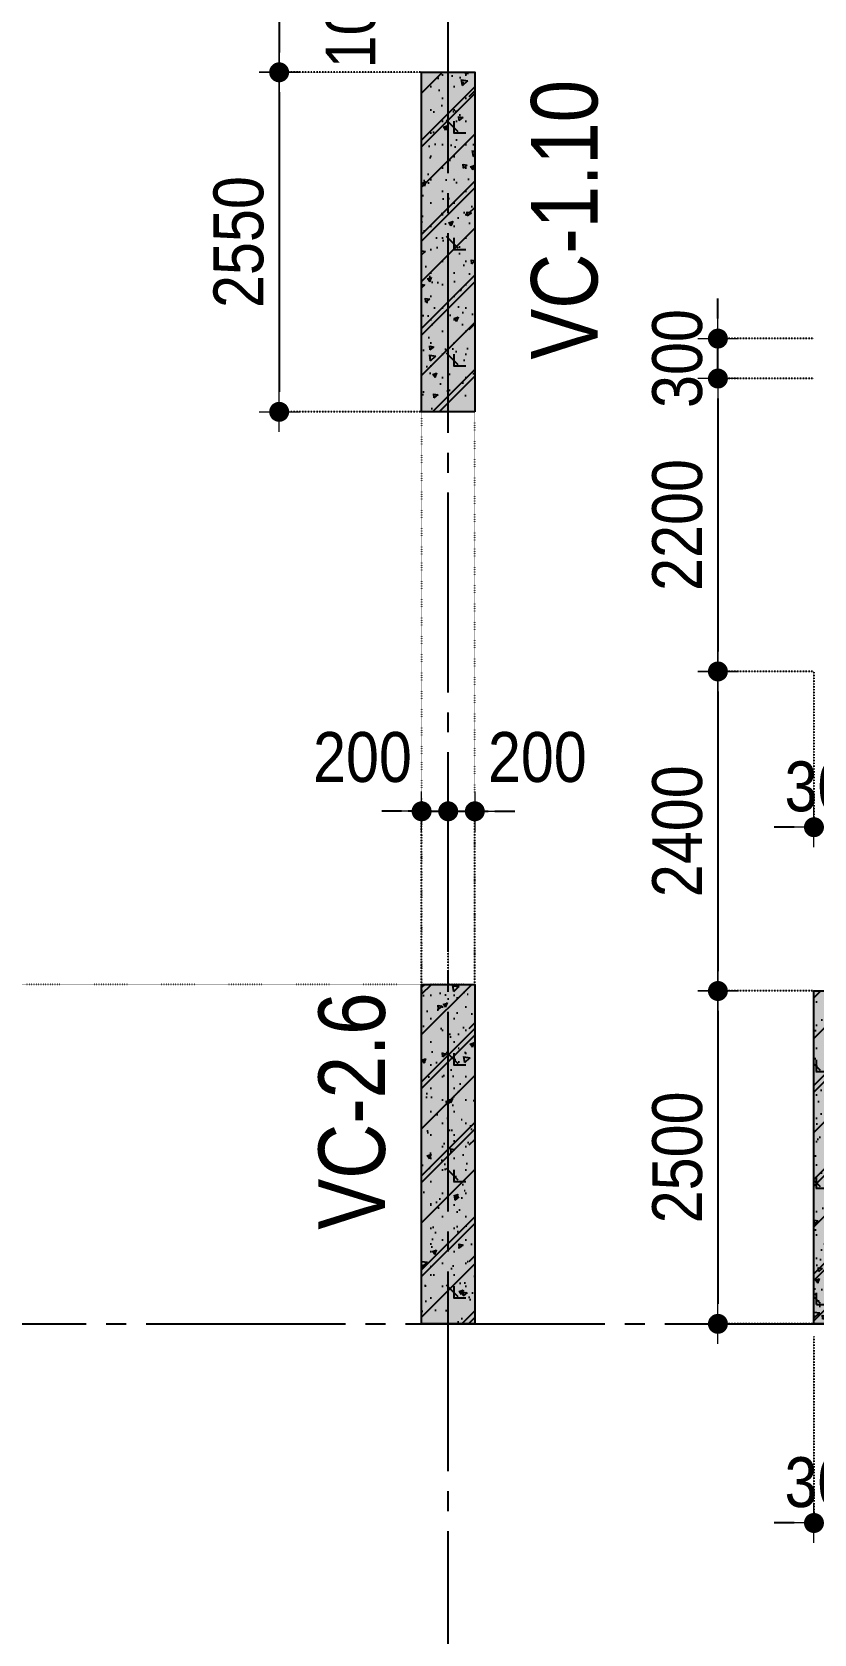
# Model space of a CAD drawing. Header units: millimetres. Extents: x -3973692 to -2843767, y 592734 to 838475.
# Drawn here: x -3274775 to -3268895, y 619902 to 631933 of the extents above; entities that cross this region are included whole.
import ezdxf
from ezdxf.enums import TextEntityAlignment as Align

# ---------------------------------------------------------------- set-up
doc = ezdxf.new("R2010")
doc.units = ezdxf.units.MM
doc.header["$MEASUREMENT"] = 0
doc.header["$PDMODE"] = 3
doc.header["$PDSIZE"] = -20
for name, pattern in [('CHG_XX_Luoi truc-Block C$0$MB_Luoi truc-150-TWC$0$Center101', [13, 10, -1, 1, -1]), ('DIVIDE2', [15.87499999999999, 6.349999999999998, -3.174999999999998, 0, -3.174999999999998, 0, -3.174999999999998]), ('DOT2', [0.125, 0, -0.125]), ('HIDDEN5', [2.8375, 1.25, -1.5875])]:
    doc.linetypes.add(name, pattern=pattern)
doc.layers.get('0').update_dxf_attribs({"lineweight": 9})
doc.layers.get('Defpoints').update_dxf_attribs({"color": 10, "lineweight": 0})
for name, color, linetype, lineweight in [("'S_General_Dim_1", 1, 'Continuous', 18), ("'S_General_Divide_3 Intermediate", 3, 'DIVIDE2', 40), ('CHG_XX_Cot_Block C-T2-3$0$Dim 200', 1, 'Continuous', 5), ('TEXT', 7, 'Continuous', 15)]:
    doc.layers.add(name, color=color, linetype=linetype, lineweight=lineweight)
for name, color, linetype in [('CHG_XX_Cot_Block C-T2-3$0$mb_cot tang 4-8 twc$0$Concrete Hatch', 218, 'Continuous'), ('CHG_XX_Cot_Block C-T2-3$0$mb_cot tang 4-8 twc$0$Concrete Line', 6, 'Continuous'), ('CHG_XX_Cot_Block C-T2-3$0$mb_cot tang 4-8 twc$0$Concrete Solid', 216, 'Continuous'), ('CHG_XX_Luoi truc-Block C$0$MB_Luoi truc-150-TWC$0$Grid', 34, 'Continuous'), ('CHG_XX_Luoi truc-Block C$0$MB_Luoi truc-150-TWC$0$Grid Line', 251, 'CHG_XX_Luoi truc-Block C$0$MB_Luoi truc-150-TWC$0$Center101'), ('dim', 1, 'Continuous')]:
    doc.layers.add(name, color=color, linetype=linetype)
doc.styles.add('arial', font='arial.ttf', dxfattribs={"width": 0.85})
doc.styles.add('CHG_XX_Luoi truc-Block C$0$MB_Luoi truc-150-TWC$0$Grid A-F$0$VNI-HelveCB', font='')
doc.styles.add('TTP-HelCon', font='')
doc.styles.get('CHG_XX_Luoi truc-Block C$0$MB_Luoi truc-150-TWC$0$Grid A-F$0$VNI-HelveCB').set_extended_font_data('VNI-Helve-Condense', bold=True)
doc.styles.get('TTP-HelCon').set_extended_font_data('VNI-Helve-Condense')
doc.dimstyles.new('150', dxfattribs={"dimscale": 150, "dimtxt": 2.5, "dimasz": 1, "dimexe": 0, "dimexo": 0, "dimgap": 0.75, "dimtad": 1, "dimdec": 0, "dimzin": 9, "dimdsep": 46, "dimtxsty": 'arial', "dimblk1": 'DIMDOT', "dimblk2": 'DIMDOT', "dimsah": 1, "dimcen": 2, "dimdle": 3, "dimclre": 8, "dimclrt": 2, "dimadec": 0, "dimazin": 0, "dimtfac": 1, "dimtdec": 0, "dimtix": 1, "dimtmove": 2, "dimatfit": 3, "dimldrblk": 'DIMPIJL', "dimfxl": 1, "dimtvp": 1.8, "dimtolj": 1, "dimtzin": 0, "dimarcsym": 0})

# ---------------------------------------------------------------- blocks, each defined once
blk = doc.blocks.new('*U3101')
at = {"layer": 'CHG_XX_Luoi truc-Block C$0$MB_Luoi truc-150-TWC$0$Grid Line'}
blk.add_line((0, 0), (0, 446), dxfattribs=at)
at = {"layer": 'CHG_XX_Luoi truc-Block C$0$MB_Luoi truc-150-TWC$0$Grid', "lineweight": -2, "style": 'CHG_XX_Luoi truc-Block C$0$MB_Luoi truc-150-TWC$0$Grid A-F$0$VNI-HelveCB'}
for tag, p in [('GRIDSUB', (0, 455)), ('GRID', (0, -9))]:
    blk.add_attdef(tag, text='', height=5, dxfattribs=at).set_placement(p, align=Align.MIDDLE)
blk = doc.blocks.new('*U3103')
at = {"layer": 'CHG_XX_Luoi truc-Block C$0$MB_Luoi truc-150-TWC$0$Grid Line'}
blk.add_line((0, 0), (0, 360), dxfattribs=at)
at = {"layer": 'CHG_XX_Luoi truc-Block C$0$MB_Luoi truc-150-TWC$0$Grid', "lineweight": -2, "style": 'CHG_XX_Luoi truc-Block C$0$MB_Luoi truc-150-TWC$0$Grid A-F$0$VNI-HelveCB'}
for tag, p in [('GRIDSUB', (0, 369)), ('GRID', (0, -9))]:
    blk.add_attdef(tag, text='', height=5, dxfattribs=at).set_placement(p, align=Align.MIDDLE)
blk = doc.blocks.new('CHG_XX_Luoi truc-Block C')
at = {"layer": 'CHG_XX_Luoi truc-Block C$0$MB_Luoi truc-150-TWC$0$Grid', "xscale": 150, "yscale": 150, "zscale": 150}
blk.add_blockref('*U3103', (8043243.477890483, 945886.7127233499), dxfattribs=at)
at = {"layer": 'CHG_XX_Luoi truc-Block C$0$MB_Luoi truc-150-TWC$0$Grid', "xscale": -150, "yscale": 150, "zscale": 150, "rotation": 270}
blk.add_blockref('*U3101', (8001971.747213705, 960643.81453865), dxfattribs=at)
blk = doc.blocks.new('*U3076')
at = {"layer": 'CHG_XX_Cot_Block C-T2-3$0$mb_cot tang 4-8 twc$0$Concrete Hatch'}
h = blk.add_hatch(dxfattribs=at)
h.set_pattern_fill('CONCRETE', color=256, scale=50, style=0, pattern_type=2)
h.set_pattern_definition([(45, (1000, -149.9999999999999), (-176.7766952966369, 176.7766952966369), []), (45, (1000, -99.99999999999989), (-353.5533905932737, 353.5533905932738), []), (49.99999999999999, (1000, -149.9999999999999), (358.6300913003767, -31.37606749129755), [37.5, -412.5]), (355, (1000, -149.9999999999999), (-69.3756668065, 376.0960668500059), [30, -330]), (100.4514, (1029.88584, -152.6146699999999), (289.2546908570108, 344.7197710304768), [31.870095, -350.571056]), (46.18420000000001, (1000, -49.99999999999989), (533.6205243128222, -82.75950716450905), [56.25, -618.75]), (96.6356, (1044.4683725, -56.8966534999999), (467.3313527743517, 487.0589354502209), [47.805144, -525.8565]), (351.1842, (1000, -49.99999999999989), (467.3309725668136, 487.0593004626623), [45, -495]), (21, (1050, -74.99999999999989), (298.4535260592309, -201.3094453326694), [37.5, -412.5]), (326.0000000000001, (1050, -74.99999999999989), (121.6576659607909, 362.5750225234265), [30, -330]), (71.4514, (1074.8711165, -91.77580299999988), (420.111314290745, 161.2652483549762), [31.870095, -350.571056]), (37.50000000000001, (1000, -149.9999999999999), (6.079927658645334, 166.4469269156558), [0, -326, 0, -335, 0, -331.25]), (7.499999999999999, (1000, -149.9999999999999), (131.5347687210743, 197.2058559411801), [0, -191, 0, -318.5, 0, -126.25]), (327.5, (888.5, -149.9999999999999), (266.9112180862045, -11.2774358671899), [0, -125, 0, -390, 0, -517.5]), (317.5, (838.5, -149.9999999999999), (291.5930846711931, 50.05249116615882), [0, -162.5, 0, -259, 0, -367.5]), (0, (1175, 25.00000000000011), (0, 875), [87.5, -787.5]), (0, (1437.5, 200.0000000000001), (0, 875), [87.5, -787.5]), (0, (1262.5, 550.0000000000001), (0, 875), [87.5, -350, 87.5, -350]), (90, (1175, 25.00000000000011), (-875, 5.35782974626967e-14), [87.5, -787.5]), (90, (1262.5, 550.0000000000001), (-875, 5.35782974626967e-14), [87.5, -787.5]), (90, (1525, 200.0000000000001), (-875, 5.35782974626967e-14), [87.5, -787.5]), (90, (1700, 462.5000000000001), (-875, 5.35782974626967e-14), [87.5, -787.5]), (135, (1262.5, 25.00000000000011), (-875.016357447105, 8.881784197001252e-14), [123.76, -1113.7]), (135, (1350, 550.0000000000001), (-875.016357447105, 8.881784197001252e-14), [123.76, -1113.7]), (45, (1437.5, 200.0000000000001), (8.881784197001252e-14, 875.016357447105), [123.76, -247.485, 123.76, -742.455]), (0, (825, -149.9999999999999), (87.5, 87.5), [-175, 0])])
h.paths.add_polyline_path([(-750, 150), (-750, -249.9999999999999), (1800, -250), (1800, 150)])
at = {"layer": 'CHG_XX_Cot_Block C-T2-3$0$mb_cot tang 4-8 twc$0$Concrete Solid'}
blk.add_hatch(color=256, dxfattribs=at).paths.add_polyline_path([(-750, 150), (-750, -249.9999999999999), (1800, -250), (1800, 150)])
at = {"layer": 'CHG_XX_Cot_Block C-T2-3$0$mb_cot tang 4-8 twc$0$Concrete Line'}
blk.add_lwpolyline([(-750, 150), (-750, -249.9999999999999), (1800, -250), (1800, 150)], close=True, dxfattribs=at)
blk = doc.blocks.new('*U3066')
at = {"layer": 'CHG_XX_Cot_Block C-T2-3$0$mb_cot tang 4-8 twc$0$Concrete Hatch'}
h = blk.add_hatch(dxfattribs=at)
h.set_pattern_fill('CONCRETE', color=256, scale=50, style=0, pattern_type=2)
h.set_pattern_definition([(45, (950, -49.99999999999986), (-176.7766952966369, 176.7766952966369), []), (45, (950, 1.4210854715202e-13), (-353.5533905932737, 353.5533905932738), []), (49.99999999999999, (950, -49.99999999999986), (358.6300913003767, -31.37606749129755), [37.5, -412.5]), (355, (950, -49.99999999999986), (-69.3756668065, 376.0960668500059), [30, -330]), (100.4514, (979.8858399999999, -52.61466999999985), (289.2546908570108, 344.7197710304768), [31.870095, -350.571056]), (46.18420000000001, (950, 50.00000000000014), (533.6205243128222, -82.75950716450905), [56.25, -618.75]), (96.6356, (994.4683725, 43.10334650000013), (467.3313527743517, 487.0589354502209), [47.805144, -525.8565]), (351.1842, (950, 50.00000000000014), (467.3309725668136, 487.0593004626623), [45, -495]), (21, (1000, 25.00000000000014), (298.4535260592309, -201.3094453326694), [37.5, -412.5]), (326.0000000000001, (1000, 25.00000000000014), (121.6576659607909, 362.5750225234265), [30, -330]), (71.4514, (1024.8711165, 8.224197000000146), (420.111314290745, 161.2652483549762), [31.870095, -350.571056]), (37.50000000000001, (950, -49.99999999999986), (6.079927658645334, 166.4469269156558), [0, -326, 0, -335, 0, -331.25]), (7.499999999999999, (950, -49.99999999999986), (131.5347687210743, 197.2058559411801), [0, -191, 0, -318.5, 0, -126.25]), (327.5, (838.5, -49.99999999999986), (266.9112180862045, -11.2774358671899), [0, -125, 0, -390, 0, -517.5]), (317.5, (788.5, -49.99999999999986), (291.5930846711931, 50.05249116615882), [0, -162.5, 0, -259, 0, -367.5]), (0, (1125, 125.0000000000001), (0, 875), [87.5, -787.5]), (0, (1387.5, 300.0000000000001), (0, 875), [87.5, -787.5]), (0, (1212.5, 650.0000000000001), (0, 875), [87.5, -350, 87.5, -350]), (90, (1125, 125.0000000000001), (-875, 5.35782974626967e-14), [87.5, -787.5]), (90, (1212.5, 650.0000000000001), (-875, 5.35782974626967e-14), [87.5, -787.5]), (90, (1475, 300.0000000000001), (-875, 5.35782974626967e-14), [87.5, -787.5]), (90, (1650, 562.5000000000001), (-875, 5.35782974626967e-14), [87.5, -787.5]), (135, (1212.5, 125.0000000000001), (-875.016357447105, 8.881784197001252e-14), [123.76, -1113.7]), (135, (1300, 650.0000000000001), (-875.016357447105, 8.881784197001252e-14), [123.76, -1113.7]), (45, (1387.5, 300.0000000000001), (8.881784197001252e-14, 875.016357447105), [123.76, -247.485, 123.76, -742.455]), (0, (775, -49.99999999999986), (87.5, 87.5), [-175, 0])])
h.paths.add_polyline_path([(-750, 150), (-750, -149.9999999999999), (1750, -150), (1750, 150)])
at = {"layer": 'CHG_XX_Cot_Block C-T2-3$0$mb_cot tang 4-8 twc$0$Concrete Solid'}
blk.add_hatch(color=256, dxfattribs=at).paths.add_polyline_path([(-750, 150), (-750, -149.9999999999999), (1750, -150), (1750, 150)])
at = {"layer": 'CHG_XX_Cot_Block C-T2-3$0$mb_cot tang 4-8 twc$0$Concrete Line'}
blk.add_lwpolyline([(-750, 150), (-750, -149.9999999999999), (1750, -150), (1750, 150)], close=True, dxfattribs=at)
blk = doc.blocks.new('CHG_XX_Cot_Block C-T2-3')
at = {"layer": 'CHG_XX_Cot_Block C-T2-3$0$Dim 200'}
blk.add_blockref('CHG_XX_Luoi truc-Block C', (0, 0), dxfattribs=at)
at = {"layer": 'CHG_XX_Cot_Block C-T2-3$0$mb_cot tang 4-8 twc$0$Concrete Line', "xscale": -1, "rotation": 270}
for name, p in [('*U3076', (8043293.477890482, 968243.8145386499)), ('*U3076', (8043293.477890482, 961393.8145386499)), ('*U3066', (8046143.477890482, 961393.8145386499))]:
    blk.add_blockref(name, p, dxfattribs=at)
blk = doc.blocks.new('c')
at = {"layer": 'TEXT', "color": 3, "style": 'TTP-HelCon'}
for s, p in [('VC-1.10', (-21577.33211125212, 19492.16924061946)), ('VC-2.6', (-23175.67752002412, 12957.3313966284))]:
    blk.add_text(s, height=500, rotation=90, dxfattribs=at).set_placement(p)
blk = doc.blocks.new('DIMDOT')
for p, q in [((0, -1), (0, 1)), ((1, 0), (-1, 0))]:
    blk.add_line(p, q)
at = {"const_width": 0.5}
blk.add_lwpolyline([(-0.25, 0, 1), (0.25, 0, 1)], format="xyb", close=True, dxfattribs=at)
blk = doc.blocks.new('*D1602')
at = {"layer": "'S_General_Dim_1", "color": 0, "lineweight": -2, "transparency": 16777216}
for p, q in [((-3271995.198556934, 626080.5573935157), (-3272145.198556934, 626080.5573935157)), ((-3271845.198556934, 626080.5573935157), (-3271645.198556935, 626080.5573935157)), ((-3271495.198556935, 626080.5573935157), (-3271345.198556935, 626080.5573935157))]:
    blk.add_line(p, q, dxfattribs=at)
at = {"layer": "'S_General_Dim_1", "color": 8, "linetype": 'HIDDEN5', "lineweight": -2, "transparency": 16777216}
for p, q in [((-3271845.198556934, 624781.0116883444), (-3271845.198556934, 626080.5573935157)), ((-3271645.198556935, 624781.0116883444), (-3271645.198556935, 626080.5573935157))]:
    blk.add_line(p, q, dxfattribs=at)
at = {"layer": 'Defpoints', "color": 0, "transparency": 16777216}
for p in [(-3271645.198556935, 626080.5573935157), (-3271845.198556934, 624781.0116883444), (-3271645.198556935, 624781.0116883444)]:
    blk.add_point(p, dxfattribs=at)
at = {"layer": "'S_General_Dim_1", "color": 0, "lineweight": -2, "transparency": 16777216, "xscale": 150, "yscale": 150, "zscale": 150}
blk.add_blockref('DIMDOT', (-3271845.198556934, 626080.5573935157), dxfattribs=at)
at = {"layer": "'S_General_Dim_1", "color": 0, "lineweight": -2, "transparency": 16777216, "xscale": 150, "yscale": 150, "zscale": 150, "rotation": 180}
blk.add_blockref('DIMDOT', (-3271645.198556935, 626080.5573935157), dxfattribs=at)
at = {"layer": "'S_General_Dim_1", "color": 2, "transparency": 16777216, "insert": (-3272289.866361375, 626485.8438873766), "char_height": 375, "attachment_point": 5, "style": 'arial'}
blk.add_mtext('\\A1;200', dxfattribs=at)
blk = doc.blocks.new('DIMPIJL')
at = {"linetype": 'ByBlock'}
blk.add_solid([(-2.5, 0.4166666666666686), (-2.5, -0.4166666666666686), (0, 0)], dxfattribs=at)
blk = doc.blocks.new('*D1603')
at = {"layer": "'S_General_Dim_1", "color": 0, "lineweight": -2, "transparency": 16777216}
for p, q in [((-3271795.198556935, 626080.5573935157), (-3271945.198556935, 626080.5573935157)), ((-3271645.198556935, 626080.5573935157), (-3271445.198556934, 626080.5573935157)), ((-3271295.198556934, 626080.5573935157), (-3271145.198556934, 626080.5573935157))]:
    blk.add_line(p, q, dxfattribs=at)
at = {"layer": "'S_General_Dim_1", "color": 8, "linetype": 'HIDDEN5', "lineweight": -2, "transparency": 16777216}
for p, q in [((-3271645.198556935, 624781.0116883444), (-3271645.198556935, 626080.5573935157)), ((-3271445.198556934, 624781.0116883444), (-3271445.198556934, 626080.5573935157))]:
    blk.add_line(p, q, dxfattribs=at)
at = {"layer": 'Defpoints', "color": 0, "transparency": 16777216}
for p in [(-3271445.198556934, 626080.5573935157), (-3271645.198556935, 624781.0116883444), (-3271445.198556934, 624781.0116883444)]:
    blk.add_point(p, dxfattribs=at)
at = {"layer": "'S_General_Dim_1", "color": 0, "lineweight": -2, "transparency": 16777216, "xscale": 150, "yscale": 150, "zscale": 150}
blk.add_blockref('DIMDOT', (-3271645.198556935, 626080.5573935157), dxfattribs=at)
at = {"layer": "'S_General_Dim_1", "color": 0, "lineweight": -2, "transparency": 16777216, "xscale": 150, "yscale": 150, "zscale": 150, "rotation": 180}
blk.add_blockref('DIMDOT', (-3271445.198556934, 626080.5573935157), dxfattribs=at)
at = {"layer": "'S_General_Dim_1", "color": 2, "transparency": 16777216, "insert": (-3270975.065390307, 626485.8438873766), "char_height": 375, "attachment_point": 5, "style": 'arial'}
blk.add_mtext('\\A1;200', dxfattribs=at)
blk = doc.blocks.new('*D1604')
at = {"layer": "'S_General_Dim_1", "color": 8, "linetype": 'HIDDEN5', "lineweight": -2, "transparency": 16777216}
for p, q in [((-3271645.198556937, 632681.0114495864), (-3272916.355607409, 632681.0114495864)), ((-3271845.197654583, 631631.0114495861), (-3272916.355607409, 631631.0114495861))]:
    blk.add_line(p, q, dxfattribs=at)
at = {"layer": "'S_General_Dim_1", "color": 0, "lineweight": -2, "transparency": 16777216}
blk.add_line((-3272916.355607409, 632531.0114495864), (-3272916.355607409, 631781.0114495861), dxfattribs=at)
at = {"layer": 'Defpoints', "color": 0, "transparency": 16777216}
for p in [(-3271645.198556937, 632681.0114495864), (-3272916.355607409, 631631.0114495861), (-3271845.197654583, 631631.0114495861)]:
    blk.add_point(p, dxfattribs=at)
at = {"layer": "'S_General_Dim_1", "color": 0, "lineweight": -2, "transparency": 16777216, "xscale": 150, "yscale": 150, "zscale": 150}
for p, rotation in [((-3272916.355607409, 632681.0114495864), 90), ((-3272916.355607409, 631631.0114495861), 270)]:
    blk.add_blockref('DIMDOT', p, dxfattribs=dict(at, rotation=rotation))
at = {"layer": "'S_General_Dim_1", "color": 2, "transparency": 16777216, "insert": (-3272376.796473957, 632156.0114495872), "char_height": 375, "attachment_point": 5, "rotation": 90, "style": 'arial'}
blk.add_mtext('\\A1;1050', dxfattribs=at)
blk = doc.blocks.new('*D1605')
at = {"layer": "'S_General_Dim_1", "color": 8, "linetype": 'HIDDEN5', "lineweight": -2, "transparency": 16777216}
for p, q in [((-3271845.197654583, 631631.0114495861), (-3272916.355607409, 631631.0114495861)), ((-3271845.197654583, 629081.0114495861), (-3272916.355607409, 629081.0114495861))]:
    blk.add_line(p, q, dxfattribs=at)
at = {"layer": "'S_General_Dim_1", "color": 0, "lineweight": -2, "transparency": 16777216}
blk.add_line((-3272916.355607409, 631481.0114495861), (-3272916.355607409, 629231.0114495861), dxfattribs=at)
at = {"layer": 'Defpoints', "color": 0, "transparency": 16777216}
for p in [(-3271845.197654583, 631631.0114495861), (-3272916.355607409, 629081.0114495861), (-3271845.197654583, 629081.0114495861)]:
    blk.add_point(p, dxfattribs=at)
at = {"layer": "'S_General_Dim_1", "color": 0, "lineweight": -2, "transparency": 16777216, "xscale": 150, "yscale": 150, "zscale": 150}
for p, rotation in [((-3272916.355607409, 631631.0114495861), 90), ((-3272916.355607409, 629081.0114495861), 270)]:
    blk.add_blockref('DIMDOT', p, dxfattribs=dict(at, rotation=rotation))
at = {"layer": "'S_General_Dim_1", "color": 2, "transparency": 16777216, "insert": (-3273220.320477804, 630356.011449587), "char_height": 375, "attachment_point": 5, "rotation": 90, "style": 'arial'}
blk.add_mtext('\\A1;2550', dxfattribs=at)
blk = doc.blocks.new('*D1619')
at = {"layer": "'S_General_Dim_1", "color": 8, "linetype": 'HIDDEN5', "lineweight": -2, "transparency": 16777216}
for p, q in [((-3268895.198556938, 629331.0114495863), (-3269617.481970708, 629331.0114495863)), ((-3268895.198556938, 627131.0114495863), (-3269617.481970708, 627131.0114495863))]:
    blk.add_line(p, q, dxfattribs=at)
at = {"layer": "'S_General_Dim_1", "color": 0, "lineweight": -2, "transparency": 16777216}
blk.add_line((-3269617.481970708, 629181.0114495863), (-3269617.481970708, 627281.0114495863), dxfattribs=at)
at = {"layer": 'Defpoints', "color": 0, "transparency": 16777216}
for p in [(-3268895.198556938, 629331.0114495863), (-3269617.481970708, 627131.0114495863), (-3268895.198556938, 627131.0114495863)]:
    blk.add_point(p, dxfattribs=at)
at = {"layer": "'S_General_Dim_1", "color": 0, "lineweight": -2, "transparency": 16777216, "xscale": 150, "yscale": 150, "zscale": 150}
for p, rotation in [((-3269617.481970708, 629331.0114495863), 90), ((-3269617.481970708, 627131.0114495863), 270)]:
    blk.add_blockref('DIMDOT', p, dxfattribs=dict(at, rotation=rotation))
at = {"layer": "'S_General_Dim_1", "color": 2, "transparency": 16777216, "insert": (-3269921.446841103, 628231.0114495871), "char_height": 375, "attachment_point": 5, "rotation": 90, "style": 'arial'}
blk.add_mtext('\\A1;2200', dxfattribs=at)
blk = doc.blocks.new('*D1620')
at = {"layer": "'S_General_Dim_1", "color": 8, "linetype": 'HIDDEN5', "lineweight": -2, "transparency": 16777216}
for p, q in [((-3268895.198556938, 627131.0114495863), (-3269617.481970708, 627131.0114495863)), ((-3268895.198556938, 624731.0114495865), (-3269617.481970708, 624731.0114495865))]:
    blk.add_line(p, q, dxfattribs=at)
at = {"layer": "'S_General_Dim_1", "color": 0, "lineweight": -2, "transparency": 16777216}
blk.add_line((-3269617.481970708, 626981.0114495863), (-3269617.481970708, 624881.0114495865), dxfattribs=at)
at = {"layer": 'Defpoints', "color": 0, "transparency": 16777216}
for p in [(-3268895.198556938, 627131.0114495863), (-3269617.481970708, 624731.0114495865), (-3268895.198556938, 624731.0114495865)]:
    blk.add_point(p, dxfattribs=at)
at = {"layer": "'S_General_Dim_1", "color": 0, "lineweight": -2, "transparency": 16777216, "xscale": 150, "yscale": 150, "zscale": 150}
for p, rotation in [((-3269617.481970708, 627131.0114495863), 90), ((-3269617.481970708, 624731.0114495865), 270)]:
    blk.add_blockref('DIMDOT', p, dxfattribs=dict(at, rotation=rotation))
at = {"layer": "'S_General_Dim_1", "color": 2, "transparency": 16777216, "insert": (-3269921.446841103, 625931.0114495872), "char_height": 375, "attachment_point": 5, "rotation": 90, "style": 'arial'}
blk.add_mtext('\\A1;2400', dxfattribs=at)
blk = doc.blocks.new('*D1621')
at = {"layer": "'S_General_Dim_1", "color": 8, "linetype": 'HIDDEN5', "lineweight": -2, "transparency": 16777216}
for p, q in [((-3268895.198556938, 624731.0114495865), (-3269617.48197071, 624731.0114495865)), ((-3268895.198556938, 622231.0114495864), (-3269617.48197071, 622231.0114495864))]:
    blk.add_line(p, q, dxfattribs=at)
at = {"layer": "'S_General_Dim_1", "color": 0, "lineweight": -2, "transparency": 16777216}
blk.add_line((-3269617.48197071, 624581.0114495865), (-3269617.48197071, 622381.0114495864), dxfattribs=at)
at = {"layer": 'Defpoints', "color": 0, "transparency": 16777216}
for p in [(-3268895.198556938, 624731.0114495865), (-3269617.48197071, 622231.0114495864), (-3268895.198556938, 622231.0114495864)]:
    blk.add_point(p, dxfattribs=at)
at = {"layer": "'S_General_Dim_1", "color": 0, "lineweight": -2, "transparency": 16777216, "xscale": 150, "yscale": 150, "zscale": 150}
for p, rotation in [((-3269617.48197071, 624731.0114495865), 90), ((-3269617.48197071, 622231.0114495864), 270)]:
    blk.add_blockref('DIMDOT', p, dxfattribs=dict(at, rotation=rotation))
at = {"layer": "'S_General_Dim_1", "color": 2, "transparency": 16777216, "insert": (-3269921.446841105, 623481.0114495873), "char_height": 375, "attachment_point": 5, "rotation": 90, "style": 'arial'}
blk.add_mtext('\\A1;2500', dxfattribs=at)
blk = doc.blocks.new('*D1622')
at = {"layer": "'S_General_Dim_1", "color": 8, "linetype": 'HIDDEN5', "lineweight": -2, "transparency": 16777216}
for p, q in [((-3268895.198556936, 622135.3078164051), (-3268895.198556936, 620735.3078164051)), ((-3268595.198556936, 622135.3078164051), (-3268595.198556936, 620735.3078164051))]:
    blk.add_line(p, q, dxfattribs=at)
at = {"layer": "'S_General_Dim_1", "color": 0, "lineweight": -2, "transparency": 16777216}
for p, q in [((-3269045.198556936, 620735.3078164051), (-3269195.198556936, 620735.3078164051)), ((-3268895.198556936, 620735.3078164051), (-3268595.198556936, 620735.3078164051)), ((-3268445.198556936, 620735.3078164051), (-3268295.198556936, 620735.3078164051))]:
    blk.add_line(p, q, dxfattribs=at)
at = {"layer": 'Defpoints', "color": 0, "transparency": 16777216}
for p in [(-3268895.198556936, 622135.3078164051), (-3268595.198556936, 622135.3078164051), (-3268595.198556936, 620735.3078164051)]:
    blk.add_point(p, dxfattribs=at)
at = {"layer": "'S_General_Dim_1", "color": 0, "lineweight": -2, "transparency": 16777216, "xscale": 150, "yscale": 150, "zscale": 150}
blk.add_blockref('DIMDOT', (-3268895.198556936, 620735.3078164051), dxfattribs=at)
at = {"layer": "'S_General_Dim_1", "color": 0, "lineweight": -2, "transparency": 16777216, "xscale": 150, "yscale": 150, "zscale": 150, "rotation": 180}
blk.add_blockref('DIMDOT', (-3268595.198556936, 620735.3078164051), dxfattribs=at)
at = {"layer": "'S_General_Dim_1", "color": 2, "transparency": 16777216, "insert": (-3268745.198556936, 621039.4005858457), "char_height": 375, "attachment_point": 5, "style": 'arial'}
blk.add_mtext('\\A1;300', dxfattribs=at)
blk = doc.blocks.new('*D1601')
at = {"layer": "'S_General_Dim_1", "color": 0, "lineweight": -2, "transparency": 16777216}
for p, q in [((-3269617.48197071, 629781.0114495864), (-3269617.48197071, 629931.0114495864)), ((-3269617.48197071, 629331.0114495863), (-3269617.48197071, 629631.0114495864)), ((-3269617.48197071, 629181.0114495863), (-3269617.48197071, 629031.0114495863))]:
    blk.add_line(p, q, dxfattribs=at)
at = {"layer": "'S_General_Dim_1", "color": 8, "linetype": 'HIDDEN5', "lineweight": -2, "transparency": 16777216}
for p, q in [((-3268895.198556938, 629631.0114495864), (-3269617.48197071, 629631.0114495864)), ((-3268895.198556938, 629331.0114495863), (-3269617.48197071, 629331.0114495863))]:
    blk.add_line(p, q, dxfattribs=at)
at = {"layer": 'Defpoints', "color": 0, "transparency": 16777216}
for p in [(-3269617.48197071, 629631.0114495864), (-3268895.198556938, 629631.0114495864), (-3268895.198556938, 629331.0114495863)]:
    blk.add_point(p, dxfattribs=at)
at = {"layer": "'S_General_Dim_1", "color": 0, "lineweight": -2, "transparency": 16777216, "xscale": 150, "yscale": 150, "zscale": 150}
for p, rotation in [((-3269617.48197071, 629631.0114495864), 270), ((-3269617.48197071, 629331.0114495863), 90)]:
    blk.add_blockref('DIMDOT', p, dxfattribs=dict(at, rotation=rotation))
at = {"layer": "'S_General_Dim_1", "color": 2, "transparency": 16777216, "insert": (-3269921.57474015, 629481.0114495871), "char_height": 375, "attachment_point": 5, "rotation": 90, "style": 'arial'}
blk.add_mtext('\\A1;300', dxfattribs=at)
blk = doc.blocks.new('*D1606')
at = {"layer": "'S_General_Dim_1", "color": 8, "linetype": 'HIDDEN5', "lineweight": -2, "transparency": 16777216}
for p, q in [((-3268895.198556936, 627131.011449586), (-3268895.198556936, 625961.1832617875)), ((-3268595.198556936, 627131.011449586), (-3268595.198556936, 625961.1832617875))]:
    blk.add_line(p, q, dxfattribs=at)
at = {"layer": "'S_General_Dim_1", "color": 0, "lineweight": -2, "transparency": 16777216}
for p, q in [((-3269045.198556936, 625961.1832617875), (-3269195.198556936, 625961.1832617875)), ((-3268895.198556936, 625961.1832617875), (-3268595.198556936, 625961.1832617875)), ((-3268445.198556936, 625961.1832617875), (-3268295.198556936, 625961.1832617875))]:
    blk.add_line(p, q, dxfattribs=at)
at = {"layer": 'Defpoints', "color": 0, "transparency": 16777216}
for p in [(-3268895.198556936, 627131.011449586), (-3268595.198556936, 627131.011449586), (-3268595.198556936, 625961.1832617875)]:
    blk.add_point(p, dxfattribs=at)
at = {"layer": "'S_General_Dim_1", "color": 0, "lineweight": -2, "transparency": 16777216, "xscale": 150, "yscale": 150, "zscale": 150}
blk.add_blockref('DIMDOT', (-3268895.198556936, 625961.1832617875), dxfattribs=at)
at = {"layer": "'S_General_Dim_1", "color": 0, "lineweight": -2, "transparency": 16777216, "xscale": 150, "yscale": 150, "zscale": 150, "rotation": 180}
blk.add_blockref('DIMDOT', (-3268595.198556936, 625961.1832617875), dxfattribs=at)
at = {"layer": "'S_General_Dim_1", "color": 2, "transparency": 16777216, "insert": (-3268745.198556936, 626265.2760312281), "char_height": 375, "attachment_point": 5, "style": 'arial'}
blk.add_mtext('\\A1;300', dxfattribs=at)

msp = doc.modelspace()

# ---------------------------------------------------------------- linework, layer by layer
at = {"layer": 'dim', "linetype": 'DOT2', "ltscale": 10}
for p, q in [((-3271845.197654581, 629081.0114495859), (-3271845.198556934, 624781.011449586)), ((-3271445.198556934, 624781.0116883444), (-3271445.198556934, 629081.011449586)), ((-3271495.198556936, 624781.011449586), (-3285644.198557592, 624781.0117078641))]:
    msp.add_line(p, q, dxfattribs=at)

# ---------------------------------------------------------------- block references
at = {"layer": "'S_General_Divide_3 Intermediate"}
msp.add_blockref('CHG_XX_Cot_Block C-T2-3', (-11314888.67644742, -338412.8030890638), dxfattribs=at)
at = {"layer": 'TEXT'}
msp.add_blockref('c', (-3248945.198556816, 609981.0114495861), dxfattribs=at)

# ---------------------------------------------------------------- dimensions: what is measured, and where the dimension line sits
at = {"layer": "'S_General_Dim_1"}
dim = msp.add_linear_dim(base=(-3272916.355607409, 631631.0114495861), p1=(-3271645.198556935, 632681.0114495861), p2=(-3271845.197654581, 631631.0114495859), angle=90, dimstyle='150', dxfattribs=at)
dim.commit()
dim.dimension.update_dxf_attribs({"geometry": '*D1604', "text_midpoint": (-3272376.796473957, 632156.0114495872), "dimtype": 160})
for base, p1, p2, picture, middle in [((-3272916.355607409, 629081.0114495861), (-3271845.197654581, 631631.0114495859), (-3271845.197654581, 629081.0114495859), '*D1605', (-3273220.320477804, 630356.011449587)), ((-3269617.48197071, 629631.0114495864), (-3268895.198556936, 629331.011449586), (-3268895.198556936, 629631.0114495861), '*D1601', (-3269921.57474015, 629481.0114495871)), ((-3269617.481970708, 627131.0114495863), (-3268895.198556936, 629331.011449586), (-3268895.198556936, 627131.011449586), '*D1619', (-3269921.446841103, 628231.0114495871)), ((-3269617.481970708, 624731.0114495865), (-3268895.198556936, 627131.011449586), (-3268895.198556936, 624731.0114495863), '*D1620', (-3269921.446841103, 625931.0114495872)), ((-3269617.48197071, 622231.0114495864), (-3268895.198556936, 624731.0114495863), (-3268895.198556936, 622231.0114495861), '*D1621', (-3269921.446841105, 623481.0114495873))]:
    dim = msp.add_linear_dim(base=base, p1=p1, p2=p2, angle=90, dimstyle='150', dxfattribs=at)
    dim.commit()
    dim.dimension.update_dxf_attribs({"geometry": picture, "text_midpoint": middle})
for base, p1, p2, picture, middle in [((-3268595.198556936, 625961.1832617875), (-3268895.198556936, 627131.011449586), (-3268595.198556936, 627131.011449586), '*D1606', (-3268745.198556936, 626265.2760312281)), ((-3268595.198556936, 620735.3078164051), (-3268895.198556936, 622135.3078164051), (-3268595.198556936, 622135.3078164051), '*D1622', (-3268745.198556936, 621039.4005858457))]:
    dim = msp.add_linear_dim(base=base, p1=p1, p2=p2, dimstyle='150', dxfattribs=at)
    dim.commit()
    dim.dimension.update_dxf_attribs({"geometry": picture, "text_midpoint": middle})
for base, p1, p2, picture, middle in [((-3271645.198556935, 626080.5573935157), (-3271845.198556934, 624781.0116883444), (-3271645.198556935, 624781.0116883444), '*D1602', (-3272289.866361375, 626485.8438873766)), ((-3271445.198556934, 626080.5573935157), (-3271645.198556935, 624781.0116883444), (-3271445.198556934, 624781.0116883444), '*D1603', (-3270975.065390307, 626485.8438873766))]:
    dim = msp.add_linear_dim(base=base, p1=p1, p2=p2, dimstyle='150', dxfattribs=at)
    dim.commit()
    dim.dimension.update_dxf_attribs({"geometry": picture, "text_midpoint": middle, "dimtype": 160})

doc.saveas('drawing.dxf')
